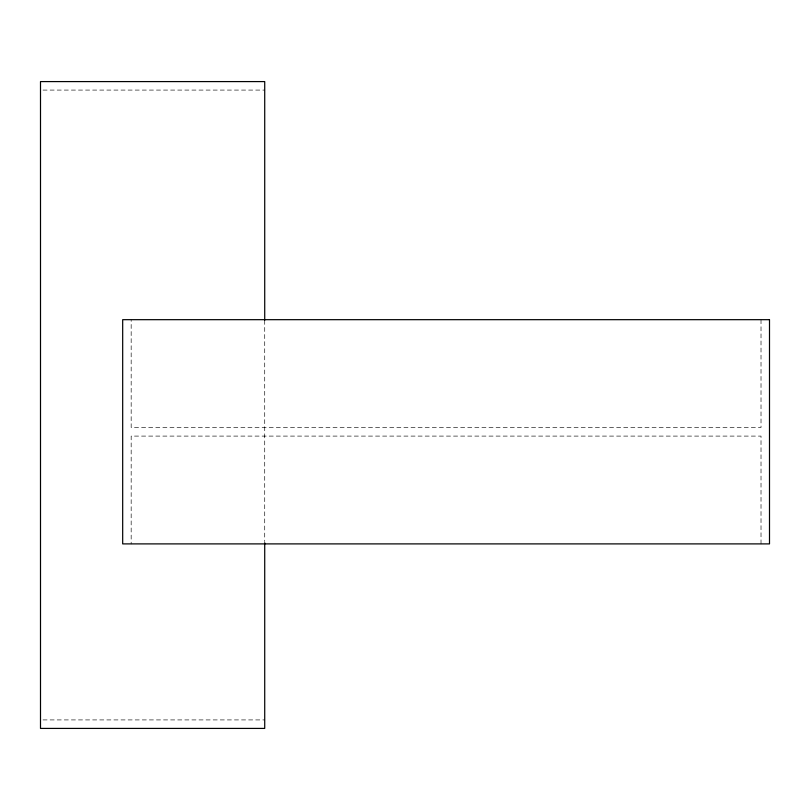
<?xml version="1.0" encoding="UTF-8"?>
<svg xmlns="http://www.w3.org/2000/svg" width="810" height="810" viewBox="0 0 810 810"><rect width="100%" height="100%" fill="white"/><g stroke="black" fill="none" stroke-linecap="round" stroke-linejoin="round"><path stroke-width="0.61" stroke-dasharray="4.05 3.04" d="M43.021 90.082L264.718 90.082M43.021 719.918L264.718 719.918M761.015 319.677L761.015 427.477L131.169 427.477L131.169 319.677M761.015 543.895L761.015 436.094L131.169 436.094L131.169 543.895M264.718 320.355L264.718 541.596"/><path stroke-width="1.21" d="M264.718 320.355L264.718 81.587L40.5 81.587L40.5 728.413L264.718 728.413L264.718 542.7M769.5 319.677L122.685 319.677L122.685 543.895L769.5 543.895L769.5 319.677"/></g></svg>
